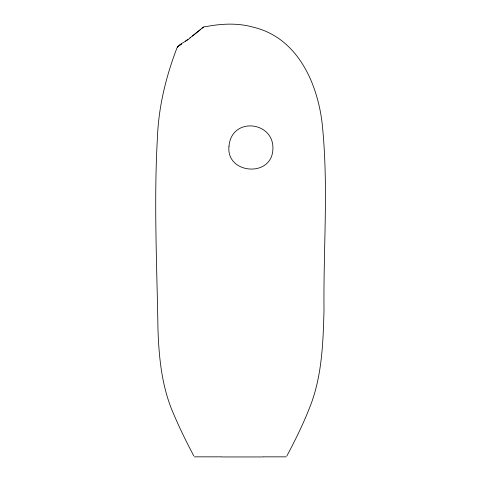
<?xml version="1.0" encoding="UTF-8"?>
<svg xmlns="http://www.w3.org/2000/svg" width="481" height="481" viewBox="0 0 481 481"><rect width="100%" height="100%" fill="white"/><g stroke="black" fill="none" stroke-linecap="round" stroke-linejoin="round"><path stroke-width="0.72" d="M286.892 455.916C296.116 438.54 304.81 420.833 311.634 402.363C322.186 372.865 323.136 341.191 324.014 310.209C323.286 247.739 328.739 184.86 322.06 122.571C316.997 81.71 296.771 37.235 252.868 27.092C237.53 22.805 221.398 23.653 205.916 26.635C204.443 26.774 202.88 26.786 202.032 28.211L203.192 27.098L203.126 27.79M201.966 28.277L189.983 37.891M200.709 29.419L192.4 36.087M190.235 37.68C186.213 42.292 177.705 43.543 176.178 50.018C165.656 78.006 158.61 107.311 157.443 137.271C153.776 201.172 156.95 265.235 157.966 329.166C158.934 358.297 161.947 387.951 173.984 414.838C179.948 428.824 186.682 442.472 193.807 455.898M181.373 44.054L177.23 47.066L177.657 47.036M179.696 45.28L181.313 44.108M185.498 41.071L187.818 39.394M286.321 456.842L263.299 456.848M221.699 456.848L194.384 456.842M222.09 456.95L262.957 456.95M229.004 146.182C225.739 173.515 270.232 177.928 272.763 150.884C276.028 121.416 231.511 115.759 229.004 146.182"/></g></svg>
